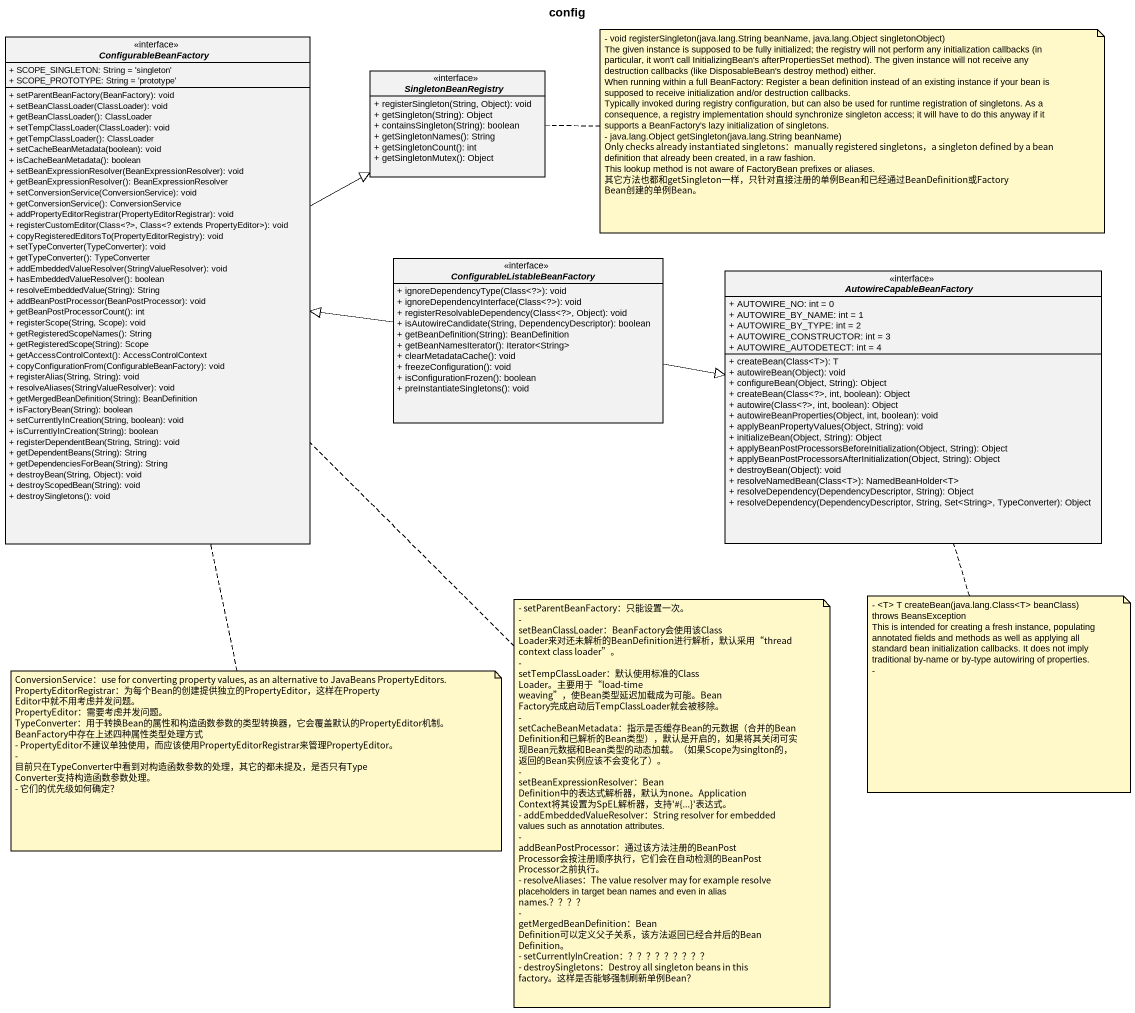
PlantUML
@startuml
title config
hide circle
hide empty members
skinparam classAttributeIconSize 0
interface ConfigurableBeanFactory {
  + SCOPE_SINGLETON: String = 'singleton'
  + SCOPE_PROTOTYPE: String = 'prototype'
  + setParentBeanFactory(BeanFactory): void
  + setBeanClassLoader(ClassLoader): void
  + getBeanClassLoader(): ClassLoader
  + setTempClassLoader(ClassLoader): void
  + getTempClassLoader(): ClassLoader
  + setCacheBeanMetadata(boolean): void
  + isCacheBeanMetadata(): boolean
  + setBeanExpressionResolver(BeanExpressionResolver): void
  + getBeanExpressionResolver(): BeanExpressionResolver
  + setConversionService(ConversionService): void
  + getConversionService(): ConversionService
  + addPropertyEditorRegistrar(PropertyEditorRegistrar): void
  + registerCustomEditor(Class<?>, Class<? extends PropertyEditor>): void
  + copyRegisteredEditorsTo(PropertyEditorRegistry): void
  + setTypeConverter(TypeConverter): void
  + getTypeConverter(): TypeConverter
  + addEmbeddedValueResolver(StringValueResolver): void
  + hasEmbeddedValueResolver(): boolean
  + resolveEmbeddedValue(String): String
  + addBeanPostProcessor(BeanPostProcessor): void
  + getBeanPostProcessorCount(): int
  + registerScope(String, Scope): void
  + getRegisteredScopeNames(): String
  + getRegisteredScope(String): Scope
  + getAccessControlContext(): AccessControlContext
  + copyConfigurationFrom(ConfigurableBeanFactory): void
  + registerAlias(String, String): void
  + resolveAliases(StringValueResolver): void
  + getMergedBeanDefinition(String): BeanDefinition
  + isFactoryBean(String): boolean
  + setCurrentlyInCreation(String, boolean): void
  + isCurrentlyInCreation(String): boolean
  + registerDependentBean(String, String): void
  + getDependentBeans(String): String
  + getDependenciesForBean(String): String
  + destroyBean(String, Object): void
  + destroyScopedBean(String): void
  + destroySingletons(): void
}
interface SingletonBeanRegistry {
  + registerSingleton(String, Object): void
  + getSingleton(String): Object
  + containsSingleton(String): boolean
  + getSingletonNames(): String
  + getSingletonCount(): int
  + getSingletonMutex(): Object
}
interface "ConfigurableListableBeanFactory" as ConfigurableListableBeanFact {
  + ignoreDependencyType(Class<?>): void
  + ignoreDependencyInterface(Class<?>): void
  + registerResolvableDependency(Class<?>, Object): void
  + isAutowireCandidate(String, DependencyDescriptor): boolean
  + getBeanDefinition(String): BeanDefinition
  + getBeanNamesIterator(): Iterator<String>
  + clearMetadataCache(): void
  + freezeConfiguration(): void
  + isConfigurationFrozen(): boolean
  + preInstantiateSingletons(): void
}
interface AutowireCapableBeanFactory {
  + AUTOWIRE_NO: int = 0
  + AUTOWIRE_BY_NAME: int = 1
  + AUTOWIRE_BY_TYPE: int = 2
  + AUTOWIRE_CONSTRUCTOR: int = 3
  + AUTOWIRE_AUTODETECT: int = 4
  + createBean(Class<T>): T
  + autowireBean(Object): void
  + configureBean(Object, String): Object
  + createBean(Class<?>, int, boolean): Object
  + autowire(Class<?>, int, boolean): Object
  + autowireBeanProperties(Object, int, boolean): void
  + applyBeanPropertyValues(Object, String): void
  + initializeBean(Object, String): Object
  + applyBeanPostProcessorsBeforeInitialization(Object, String): Object
  + applyBeanPostProcessorsAfterInitialization(Object, String): Object
  + destroyBean(Object): void
  + resolveNamedBean(Class<T>): NamedBeanHolder<T>
  + resolveDependency(DependencyDescriptor, String): Object
  + resolveDependency(DependencyDescriptor, String, Set<String>, TypeConverter): Object
}
ConfigurableBeanFactory -right-|> SingletonBeanRegistry
ConfigurableListableBeanFact -left-|> ConfigurableBeanFactory
ConfigurableListableBeanFact -right-|> AutowireCapableBeanFactory
note right of SingletonBeanRegistry
  - void registerSingleton(java.lang.String beanName, java.lang.Object singletonObject)
  The given instance is supposed to be fully initialized; the registry will not perform any initialization callbacks (in particular, it won't call InitializingBean's afterPropertiesSet method). The given instance will not receive any destruction callbacks (like DisposableBean's destroy method) either.
  When running within a full BeanFactory: Register a bean definition instead of an existing instance if your bean is supposed to receive initialization and/or destruction callbacks.
  Typically invoked during registry configuration, but can also be used for runtime registration of singletons. As a consequence, a registry implementation should synchronize singleton access; it will have to do this anyway if it supports a BeanFactory's lazy initialization of singletons.
  - java.lang.Object getSingleton(java.lang.String beanName)
  Only checks already instantiated singletons：manually registered singletons，a singleton defined by a bean definition that already been created, in a raw fashion.
  This lookup method is not aware of FactoryBean prefixes or aliases.
  其它方法也都和getSingleton一样，只针对直接注册的单例Bean和已经通过BeanDefinition或FactoryBean创建的单例Bean。
end note
note bottom of ConfigurableBeanFactory
  - setParentBeanFactory：只能设置一次。
  - setBeanClassLoader：BeanFactory会使用该ClassLoader来对还未解析的BeanDefinition进行解析，默认采用“thread context class loader”。
  - setTempClassLoader：默认使用标准的ClassLoader。主要用于“load-time weaving”，使Bean类型延迟加载成为可能。BeanFactory完成启动后TempClassLoader就会被移除。
  - setCacheBeanMetadata：指示是否缓存Bean的元数据（合并的BeanDefinition和已解析的Bean类型），默认是开启的，如果将其关闭可实现Bean元数据和Bean类型的动态加载。（如果Scope为singlton的，返回的Bean实例应该不会变化了）。
  - setBeanExpressionResolver：BeanDefinition中的表达式解析器，默认为none。ApplicationContext将其设置为SpEL解析器，支持'#{...}'表达式。
  - addEmbeddedValueResolver：String resolver for embedded values such as annotation attributes.
  - addBeanPostProcessor：通过该方法注册的BeanPostProcessor会按注册顺序执行，它们会在自动检测的BeanPostProcessor之前执行。
  - resolveAliases：The value resolver may for example resolve placeholders in target bean names and even in alias names.？？？？
  - getMergedBeanDefinition：BeanDefinition可以定义父子关系，该方法返回已经合并后的BeanDefinition。
  - setCurrentlyInCreation：？？？？？？？？？
  - destroySingletons：Destroy all singleton beans in this factory。这样是否能够强制刷新单例Bean？
end note
note bottom of AutowireCapableBeanFactory
  - <T> T createBean(java.lang.Class<T> beanClass) throws BeansException
  This is intended for creating a fresh instance, populating annotated fields and methods as well as applying all standard bean initialization callbacks. It does not imply traditional by-name or by-type autowiring of properties.
  -
end note
note bottom of ConfigurableBeanFactory
  ConversionService：use for converting property values, as an alternative to JavaBeans PropertyEditors.
  PropertyEditorRegistrar：为每个Bean的创建提供独立的PropertyEditor，这样在PropertyEditor中就不用考虑并发问题。
  PropertyEditor：需要考虑并发问题。
  TypeConverter：用于转换Bean的属性和构造函数参数的类型转换器，它会覆盖默认的PropertyEditor机制。
  BeanFactory中存在上述四种属性类型处理方式
  - PropertyEditor不建议单独使用，而应该使用PropertyEditorRegistrar来管理PropertyEditor。
  - 目前只在TypeConverter中看到对构造函数参数的处理，其它的都未提及，是否只有TypeConverter支持构造函数参数处理。
  - 它们的优先级如何确定？
end note
@enduml
